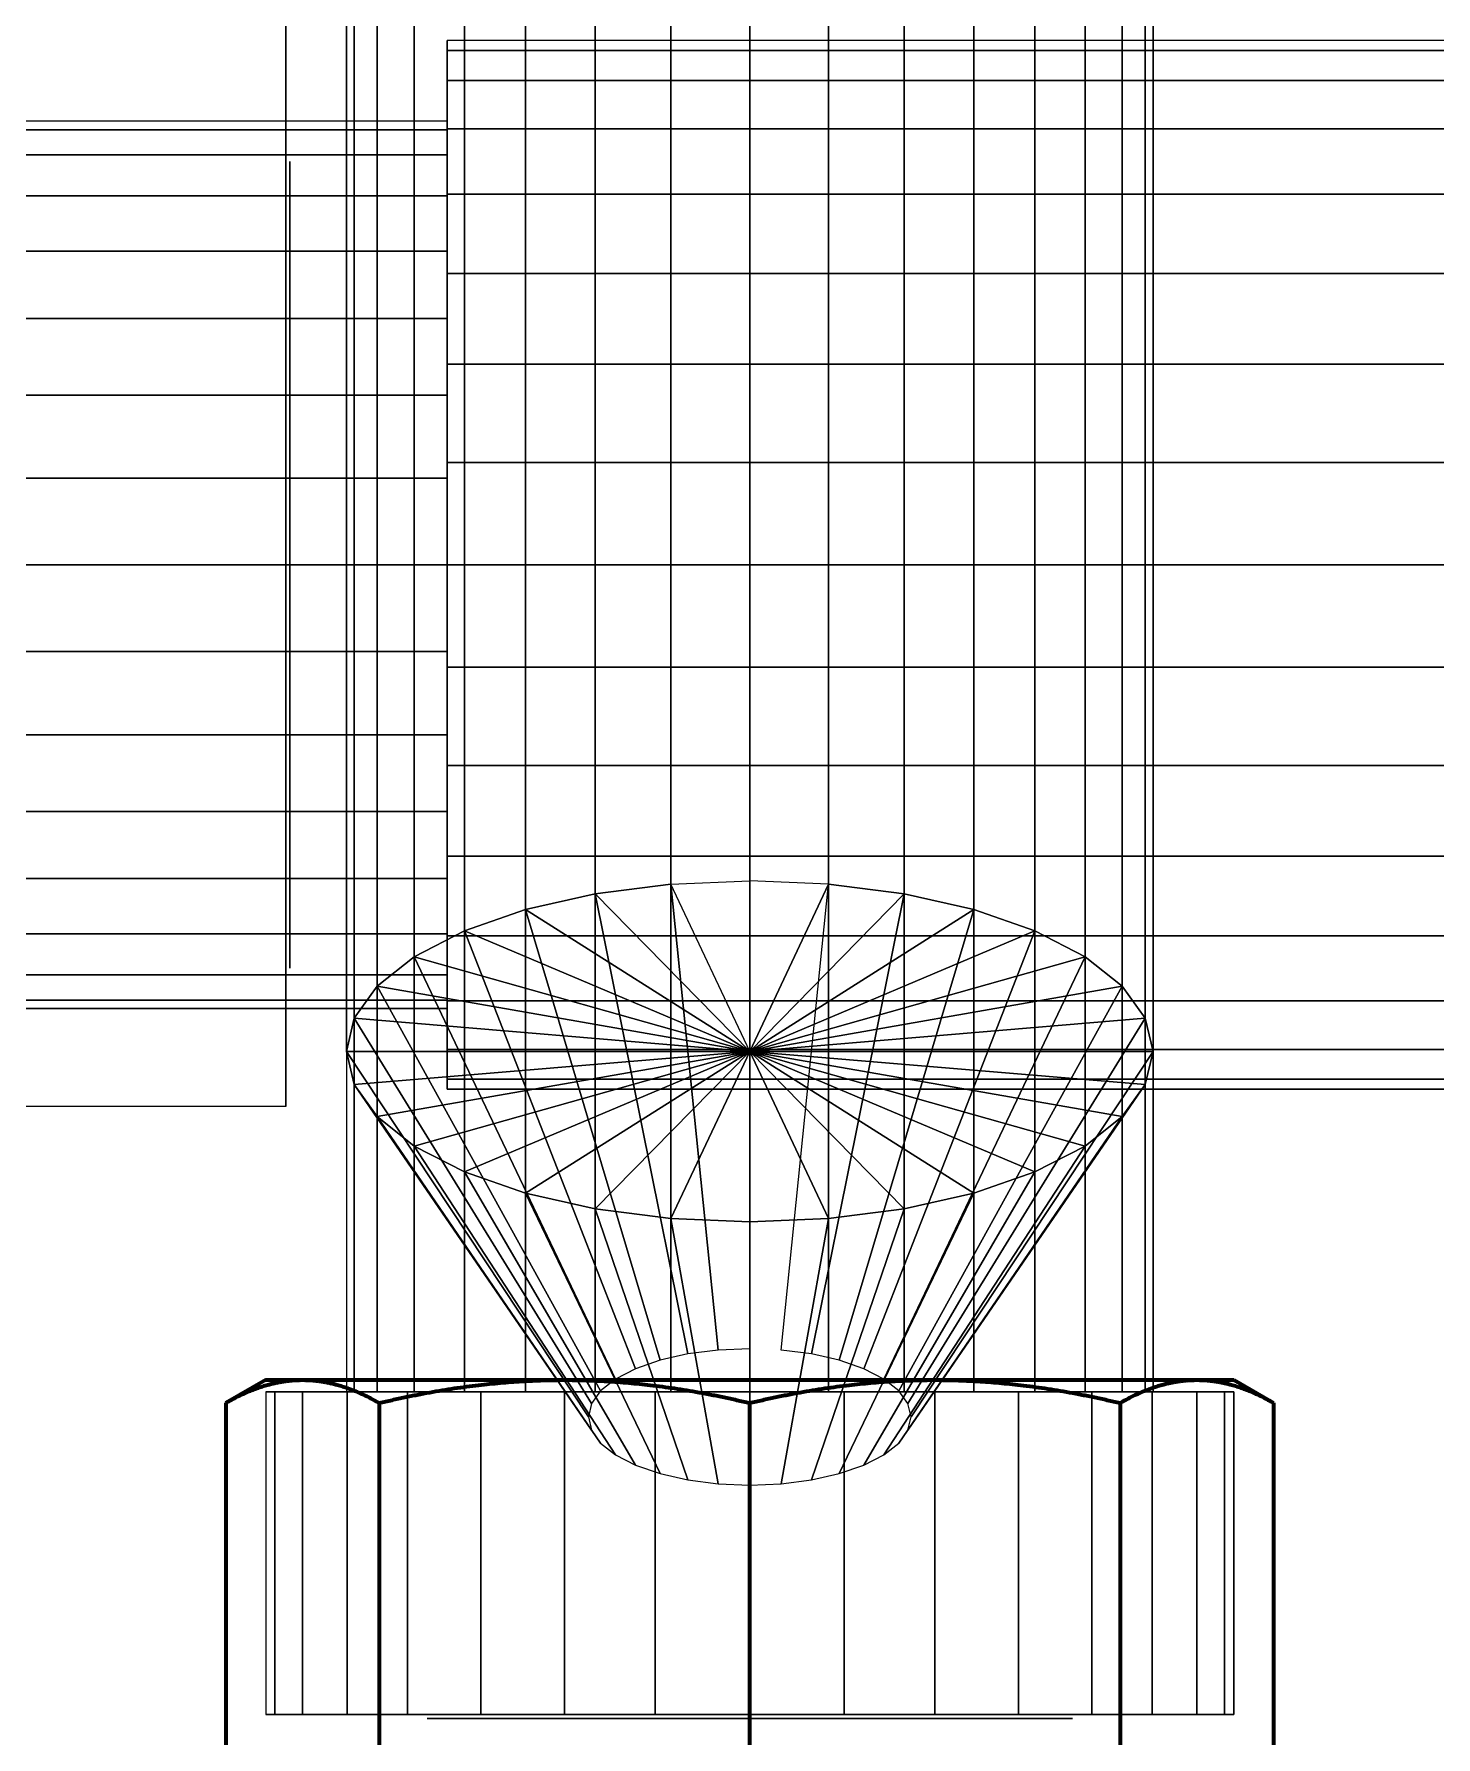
# Model space of a CAD drawing. Header units: millimetres. Extents: x -92220 to 11040, y -5929 to 27498.
# Drawn here: x 267.26 to 302.01, y 1050.94 to 1093.16 of the extents above; entities that cross this region are included whole.
import ezdxf

# ---------------------------------------------------------------- set-up
doc = ezdxf.new("R2010")
doc.units = ezdxf.units.MM
for name, color, linetype in [('11 Водоразборный узел', 7, 'Continuous'), ('13 Канализация 2', 7, 'Continuous'), ('27 Вода ветка 7', 7, 'Continuous')]:
    doc.layers.add(name, color=color, linetype=linetype)

# ---------------------------------------------------------------- blocks, each defined once
blk = doc.blocks.new('QMODEL_e17b8aaa_e9d4_400d_a0f2_fbeb3d9ce0b6')
at = {"color": 23}
for points, invisible_edges in [([(40.5, 28.047308, -5.949999), (58.5, 28.047308, -5.949999), (58.5, 20.297308, -19.373393), (40.5, 20.297308, -19.373393)], 1), ([(40.5, 20.297308, 7.473395), (58.5, 20.297308, 7.473395), (58.5, 28.047308, -5.949999), (40.5, 28.047308, -5.949999)], 1), ([(58.5, -2.952692, -5.949999), (58.5, 4.797308, -19.373393), (58.5, 20.297308, -19.373393), (58.5, 28.047308, -5.949999)], 15), ([(58.5, -2.952692, -5.949999), (58.5, 28.047308, -5.949999), (58.5, 20.297308, 7.473395), (58.5, 4.797308, 7.473395)], 15), ([(40.5, 20.297308, -19.373393), (58.5, 20.297308, -19.373393), (58.5, 4.797308, -19.373393), (40.5, 4.797308, -19.373393)], 1), ([(40.5, 4.797308, -19.373393), (58.5, 4.797308, -19.373393), (58.5, -2.952692, -5.949999), (40.5, -2.952692, -5.949999)], 1), ([(40.5, -2.952692, -5.949999), (58.5, -2.952692, -5.949999), (58.5, 4.797308, 7.473395), (40.5, 4.797308, 7.473395)], 1)]:
    blk.add_3dface(points, dxfattribs=dict(at, invisible_edges=invisible_edges))
at = {"color": 7, "invisible_edges": 14}
for points in [[(58.6, 22.355161, -7.900902), (58.6, 22.547308, -5.949999), (58.6, 12.547308, -5.949999)], [(58.6, 22.547308, -5.949999), (58.6, 22.355161, -3.999096), (58.6, 12.547308, -5.949999)], [(58.6, 21.786104, -9.776834), (58.6, 22.355161, -7.900902), (58.6, 12.547308, -5.949999)], [(58.6, 22.355161, -3.999096), (58.6, 21.786104, -2.123165), (58.6, 12.547308, -5.949999)], [(58.6, 20.862005, -11.505702), (58.6, 21.786104, -9.776834), (58.6, 12.547308, -5.949999)], [(58.6, 21.786104, -2.123165), (58.6, 20.862005, -0.394297), (58.6, 12.547308, -5.949999)], [(58.6, 19.618376, -13.021067), (58.6, 20.862005, -11.505702), (58.6, 12.547308, -5.949999)], [(58.6, 20.862005, -0.394297), (58.6, 19.618376, 1.121069), (58.6, 12.547308, -5.949999)], [(-36.560723, 20.393591, -34.549999), (-38.061467, 19.938345, -34.549999), (-35, 12.547308, -34.549999)], [(-35, 20.547308, -34.549999), (-36.560723, 20.393591, -34.549999), (-35, 12.547308, -34.549999)], [(-33.439277, 20.393591, -34.549999), (-35, 20.547308, -34.549999), (-35, 12.547308, -34.549999)], [(-31.938533, 19.938345, -34.549999), (-33.439277, 20.393591, -34.549999), (-35, 12.547308, -34.549999)], [(-38.061467, 19.938345, -34.549999), (-39.444562, 19.199065, -34.549999), (-35, 12.547308, -34.549999)], [(-30.555438, 19.199065, -34.549999), (-31.938533, 19.938345, -34.549999), (-35, 12.547308, -34.549999)], [(58.6, 18.103011, -14.264695), (58.6, 19.618376, -13.021067), (58.6, 12.547308, -5.949999)], [(58.6, 19.618376, 1.121069), (58.6, 18.103011, 2.364697), (58.6, 12.547308, -5.949999)], [(-39.444562, 19.199065, -34.549999), (-40.656854, 18.204163, -34.549999), (-35, 12.547308, -34.549999)], [(-29.343146, 18.204163, -34.549999), (-30.555438, 19.199065, -34.549999), (-35, 12.547308, -34.549999)], [(-40.656854, 18.204163, -34.549999), (-41.651757, 16.99187, -34.549999), (-35, 12.547308, -34.549999)], [(-28.348243, 16.99187, -34.549999), (-29.343146, 18.204163, -34.549999), (-35, 12.547308, -34.549999)], [(58.6, 16.374143, -15.188795), (58.6, 18.103011, -14.264695), (58.6, 12.547308, -5.949999)], [(58.6, 18.103011, 2.364697), (58.6, 16.374143, 3.288796), (58.6, 12.547308, -5.949999)], [(-41.651757, 16.99187, -34.549999), (-42.391036, 15.608776, -34.549999), (-35, 12.547308, -34.549999)], [(-27.608964, 15.608776, -34.549999), (-28.348243, 16.99187, -34.549999), (-35, 12.547308, -34.549999)], [(58.6, 14.498212, -15.757852), (58.6, 16.374143, -15.188795), (58.6, 12.547308, -5.949999)], [(58.6, 16.374143, 3.288796), (58.6, 14.498212, 3.857854), (58.6, 12.547308, -5.949999)], [(-42.391036, 15.608776, -34.549999), (-42.846282, 14.108031, -34.549999), (-35, 12.547308, -34.549999)], [(-27.153718, 14.108031, -34.549999), (-27.608964, 15.608776, -34.549999), (-35, 12.547308, -34.549999)], [(58.6, 12.547308, -15.949999), (58.6, 14.498212, -15.757852), (58.6, 12.547308, -5.949999)], [(58.6, 14.498212, 3.857854), (58.6, 12.547308, 4.050001), (58.6, 12.547308, -5.949999)], [(-42.846282, 14.108031, -34.549999), (-43, 12.547308, -34.549999), (-35, 12.547308, -34.549999)], [(-27, 12.547308, -34.549999), (-27.153718, 14.108031, -34.549999), (-35, 12.547308, -34.549999)], [(-43, 12.547308, -34.549999), (-42.846282, 10.986586, -34.549999), (-35, 12.547308, -34.549999)], [(-42.846282, 10.986586, -34.549999), (-42.391036, 9.485841, -34.549999), (-35, 12.547308, -34.549999)], [(-42.391036, 9.485841, -34.549999), (-41.651757, 8.102747, -34.549999), (-35, 12.547308, -34.549999)], [(-41.651757, 8.102747, -34.549999), (-40.656854, 6.890454, -34.549999), (-35, 12.547308, -34.549999)], [(-40.656854, 6.890454, -34.549999), (-39.444562, 5.895552, -34.549999), (-35, 12.547308, -34.549999)], [(-39.444562, 5.895552, -34.549999), (-38.061467, 5.156272, -34.549999), (-35, 12.547308, -34.549999)], [(-38.061467, 5.156272, -34.549999), (-36.560723, 4.701026, -34.549999), (-35, 12.547308, -34.549999)], [(-36.560723, 4.701026, -34.549999), (-35, 4.547308, -34.549999), (-35, 12.547308, -34.549999)], [(-35, 4.547308, -34.549999), (-33.439277, 4.701026, -34.549999), (-35, 12.547308, -34.549999)], [(-33.439277, 4.701026, -34.549999), (-31.938533, 5.156272, -34.549999), (-35, 12.547308, -34.549999)], [(-31.938533, 5.156272, -34.549999), (-30.555438, 5.895552, -34.549999), (-35, 12.547308, -34.549999)], [(-30.555438, 5.895552, -34.549999), (-29.343146, 6.890454, -34.549999), (-35, 12.547308, -34.549999)], [(-29.343146, 6.890454, -34.549999), (-28.348243, 8.102747, -34.549999), (-35, 12.547308, -34.549999)], [(-28.348243, 8.102747, -34.549999), (-27.608964, 9.485841, -34.549999), (-35, 12.547308, -34.549999)], [(-27.608964, 9.485841, -34.549999), (-27.153718, 10.986586, -34.549999), (-35, 12.547308, -34.549999)], [(-27.153718, 10.986586, -34.549999), (-27, 12.547308, -34.549999), (-35, 12.547308, -34.549999)], [(58.6, 12.547308, 4.050001), (58.6, 10.596405, 3.857854), (58.6, 12.547308, -5.949999)], [(58.6, 10.596405, 3.857854), (58.6, 8.720474, 3.288796), (58.6, 12.547308, -5.949999)], [(58.6, 8.720474, 3.288796), (58.6, 6.991606, 2.364697), (58.6, 12.547308, -5.949999)], [(58.6, 6.991606, 2.364697), (58.6, 5.476241, 1.121069), (58.6, 12.547308, -5.949999)], [(58.6, 5.476241, 1.121069), (58.6, 4.232612, -0.394297), (58.6, 12.547308, -5.949999)], [(58.6, 4.232612, -0.394297), (58.6, 3.308513, -2.123165), (58.6, 12.547308, -5.949999)], [(58.6, 3.308513, -2.123165), (58.6, 2.739456, -3.999096), (58.6, 12.547308, -5.949999)], [(58.6, 2.739456, -3.999096), (58.6, 2.547308, -5.949999), (58.6, 12.547308, -5.949999)], [(58.6, 2.547308, -5.949999), (58.6, 2.739456, -7.900902), (58.6, 12.547308, -5.949999)], [(58.6, 2.739456, -7.900902), (58.6, 3.308513, -9.776834), (58.6, 12.547308, -5.949999)], [(58.6, 3.308513, -9.776834), (58.6, 4.232612, -11.505702), (58.6, 12.547308, -5.949999)], [(58.6, 4.232612, -11.505702), (58.6, 5.476241, -13.021067), (58.6, 12.547308, -5.949999)], [(58.6, 5.476241, -13.021067), (58.6, 6.991606, -14.264695), (58.6, 12.547308, -5.949999)], [(58.6, 6.991606, -14.264695), (58.6, 8.720474, -15.188795), (58.6, 12.547308, -5.949999)], [(58.6, 8.720474, -15.188795), (58.6, 10.596405, -15.757852), (58.6, 12.547308, -5.949999)], [(58.6, 10.596405, -15.757852), (58.6, 12.547308, -15.949999), (58.6, 12.547308, -5.949999)]]:
    blk.add_3dface(points, dxfattribs=at)
at = {"color": 23}
mesh = blk.add_polymesh((2, 32), dxfattribs=dict(at, n_close=True))
for k, corner in enumerate([(-42.5, 12.547308, 7.050001), (-42.5, 10.011134, 6.800209), (-42.5, 7.572424, 6.060435), (-42.5, 5.324895, 4.859106), (-42.5, 3.35492, 3.242389), (-42.5, 1.738203, 1.272414), (-42.5, 0.536874, -0.975115), (-42.5, -0.2029, -3.413825), (-42.5, -0.452692, -5.949999), (-42.5, -0.2029, -8.486173), (-42.5, 0.536874, -10.924884), (-42.5, 1.738203, -13.172412), (-42.5, 3.35492, -15.142387), (-42.5, 5.324895, -16.759104), (-42.5, 7.572424, -17.960433), (-42.5, 10.011134, -18.700208), (-42.5, 12.547308, -18.949999), (-42.5, 15.083483, -18.700208), (-42.5, 17.522193, -17.960433), (-42.5, 19.769721, -16.759104), (-42.5, 21.739697, -15.142387), (-42.5, 23.356413, -13.172412), (-42.5, 24.557742, -10.924884), (-42.5, 25.297517, -8.486173), (-42.5, 25.547308, -5.949999), (-42.5, 25.297517, -3.413825), (-42.5, 24.557742, -0.975115), (-42.5, 23.356413, 1.272414), (-42.5, 21.739697, 3.242389), (-42.5, 19.769721, 4.859106), (-42.5, 17.522193, 6.060435), (-42.5, 15.083483, 6.800209), (40.5, 12.547308, 7.050001), (40.5, 10.011134, 6.800209), (40.5, 7.572424, 6.060435), (40.5, 5.324895, 4.859106), (40.5, 3.35492, 3.242389), (40.5, 1.738203, 1.272414), (40.5, 0.536874, -0.975115), (40.5, -0.2029, -3.413825), (40.5, -0.452692, -5.949999), (40.5, -0.2029, -8.486173), (40.5, 0.536874, -10.924884), (40.5, 1.738203, -13.172412), (40.5, 3.35492, -15.142387), (40.5, 5.324895, -16.759104), (40.5, 7.572424, -17.960433), (40.5, 10.011134, -18.700208), (40.5, 12.547308, -18.949999), (40.5, 15.083483, -18.700208), (40.5, 17.522193, -17.960433), (40.5, 19.769721, -16.759104), (40.5, 21.739697, -15.142387), (40.5, 23.356413, -13.172412), (40.5, 24.557742, -10.924884), (40.5, 25.297517, -8.486173), (40.5, 25.547308, -5.949999), (40.5, 25.297517, -3.413825), (40.5, 24.557742, -0.975115), (40.5, 23.356413, 1.272414), (40.5, 21.739697, 3.242389), (40.5, 19.769721, 4.859106), (40.5, 17.522193, 6.060435), (40.5, 15.083483, 6.800209)]):
    mesh.set_mesh_vertex(divmod(k, 32), corner)
mesh = blk.add_polymesh((2, 32), dxfattribs=dict(at, n_close=True))
for k, corner in enumerate([(-42.5, 12.547308, -5.949999), (-42.5, 12.547308, -5.949999), (-42.5, 12.547308, -5.949999), (-42.5, 12.547308, -5.949999), (-42.5, 12.547308, -5.949999), (-42.5, 12.547308, -5.949999), (-42.5, 12.547308, -5.949999), (-42.5, 12.547308, -5.949999), (-42.5, 12.547308, -5.949999), (-42.5, 12.547308, -5.949999), (-42.5, 12.547308, -5.949999), (-42.5, 12.547308, -5.949999), (-42.5, 12.547308, -5.949999), (-42.5, 12.547308, -5.949999), (-42.5, 12.547308, -5.949999), (-42.5, 12.547308, -5.949999), (-42.5, 12.547308, -5.949999), (-42.5, 12.547308, -5.949999), (-42.5, 12.547308, -5.949999), (-42.5, 12.547308, -5.949999), (-42.5, 12.547308, -5.949999), (-42.5, 12.547308, -5.949999), (-42.5, 12.547308, -5.949999), (-42.5, 12.547308, -5.949999), (-42.5, 12.547308, -5.949999), (-42.5, 12.547308, -5.949999), (-42.5, 12.547308, -5.949999), (-42.5, 12.547308, -5.949999), (-42.5, 12.547308, -5.949999), (-42.5, 12.547308, -5.949999), (-42.5, 12.547308, -5.949999), (-42.5, 12.547308, -5.949999), (-42.5, 12.547308, 7.050001), (-42.5, 10.011134, 6.800209), (-42.5, 7.572424, 6.060435), (-42.5, 5.324895, 4.859106), (-42.5, 3.35492, 3.242389), (-42.5, 1.738203, 1.272414), (-42.5, 0.536874, -0.975115), (-42.5, -0.2029, -3.413825), (-42.5, -0.452692, -5.949999), (-42.5, -0.2029, -8.486173), (-42.5, 0.536874, -10.924884), (-42.5, 1.738203, -13.172412), (-42.5, 3.35492, -15.142387), (-42.5, 5.324895, -16.759104), (-42.5, 7.572424, -17.960433), (-42.5, 10.011134, -18.700208), (-42.5, 12.547308, -18.949999), (-42.5, 15.083483, -18.700208), (-42.5, 17.522193, -17.960433), (-42.5, 19.769721, -16.759104), (-42.5, 21.739697, -15.142387), (-42.5, 23.356413, -13.172412), (-42.5, 24.557742, -10.924884), (-42.5, 25.297517, -8.486173), (-42.5, 25.547308, -5.949999), (-42.5, 25.297517, -3.413825), (-42.5, 24.557742, -0.975115), (-42.5, 23.356413, 1.272414), (-42.5, 21.739697, 3.242389), (-42.5, 19.769721, 4.859106), (-42.5, 17.522193, 6.060435), (-42.5, 15.083483, 6.800209)]):
    mesh.set_mesh_vertex(divmod(k, 32), corner)
mesh = blk.add_polymesh((2, 32), dxfattribs=dict(at, n_close=True))
for k, corner in enumerate([(-47, 12.547308, -34.449999), (-46.769423, 10.206225, -34.449999), (-46.086554, 7.955107, -34.449999), (-44.977635, 5.880466, -34.449999), (-43.485281, 4.062027, -34.449999), (-41.666843, 2.569673, -34.449999), (-39.592201, 1.460754, -34.449999), (-37.341084, 0.777885, -34.449999), (-35, 0.547308, -34.449999), (-32.658916, 0.777885, -34.449999), (-30.407799, 1.460754, -34.449999), (-28.333157, 2.569673, -34.449999), (-26.514719, 4.062027, -34.449999), (-25.022365, 5.880466, -34.449999), (-23.913446, 7.955107, -34.449999), (-23.230577, 10.206225, -34.449999), (-23, 12.547308, -34.449999), (-23.230577, 14.888392, -34.449999), (-23.913446, 17.13951, -34.449999), (-25.022365, 19.214151, -34.449999), (-26.514719, 21.03259, -34.449999), (-28.333157, 22.524944, -34.449999), (-30.407799, 23.633863, -34.449999), (-32.658916, 24.316732, -34.449999), (-35, 24.547308, -34.449999), (-37.341084, 24.316732, -34.449999), (-39.592201, 23.633863, -34.449999), (-41.666843, 22.524944, -34.449999), (-43.485281, 21.03259, -34.449999), (-44.977635, 19.214151, -34.449999), (-46.086554, 17.13951, -34.449999), (-46.769423, 14.888392, -34.449999), (-47, 12.547308, -26.449999), (-46.769423, 10.206225, -26.449999), (-46.086554, 7.955107, -26.449999), (-44.977635, 5.880466, -26.449999), (-43.485281, 4.062027, -26.449999), (-41.666843, 2.569673, -26.449999), (-39.592201, 1.460754, -26.449999), (-37.341084, 0.777885, -26.449999), (-35, 0.547308, -26.449999), (-32.658916, 0.777885, -26.449999), (-30.407799, 1.460754, -26.449999), (-28.333157, 2.569673, -26.449999), (-26.514719, 4.062027, -26.449999), (-25.022365, 5.880466, -26.449999), (-23.913446, 7.955107, -26.449999), (-23.230577, 10.206225, -26.449999), (-23, 12.547308, -26.449999), (-23.230577, 14.888392, -26.449999), (-23.913446, 17.13951, -26.449999), (-25.022365, 19.214151, -26.449999), (-26.514719, 21.03259, -26.449999), (-28.333157, 22.524944, -26.449999), (-30.407799, 23.633863, -26.449999), (-32.658916, 24.316732, -26.449999), (-35, 24.547308, -26.449999), (-37.341084, 24.316732, -26.449999), (-39.592201, 23.633863, -26.449999), (-41.666843, 22.524944, -26.449999), (-43.485281, 21.03259, -26.449999), (-44.977635, 19.214151, -26.449999), (-46.086554, 17.13951, -26.449999), (-46.769423, 14.888392, -26.449999)]):
    mesh.set_mesh_vertex(divmod(k, 32), corner)
mesh = blk.add_polymesh((2, 32), dxfattribs=dict(at, n_close=True))
for k, corner in enumerate([(-35, 12.547308, -34.449999), (-35, 12.547308, -34.449999), (-35, 12.547308, -34.449999), (-35, 12.547308, -34.449999), (-35, 12.547308, -34.449999), (-35, 12.547308, -34.449999), (-35, 12.547308, -34.449999), (-35, 12.547308, -34.449999), (-35, 12.547308, -34.449999), (-35, 12.547308, -34.449999), (-35, 12.547308, -34.449999), (-35, 12.547308, -34.449999), (-35, 12.547308, -34.449999), (-35, 12.547308, -34.449999), (-35, 12.547308, -34.449999), (-35, 12.547308, -34.449999), (-35, 12.547308, -34.449999), (-35, 12.547308, -34.449999), (-35, 12.547308, -34.449999), (-35, 12.547308, -34.449999), (-35, 12.547308, -34.449999), (-35, 12.547308, -34.449999), (-35, 12.547308, -34.449999), (-35, 12.547308, -34.449999), (-35, 12.547308, -34.449999), (-35, 12.547308, -34.449999), (-35, 12.547308, -34.449999), (-35, 12.547308, -34.449999), (-35, 12.547308, -34.449999), (-35, 12.547308, -34.449999), (-35, 12.547308, -34.449999), (-35, 12.547308, -34.449999), (-47, 12.547308, -34.449999), (-46.769423, 10.206225, -34.449999), (-46.086554, 7.955107, -34.449999), (-44.977635, 5.880466, -34.449999), (-43.485281, 4.062027, -34.449999), (-41.666843, 2.569673, -34.449999), (-39.592201, 1.460754, -34.449999), (-37.341084, 0.777885, -34.449999), (-35, 0.547308, -34.449999), (-32.658916, 0.777885, -34.449999), (-30.407799, 1.460754, -34.449999), (-28.333157, 2.569673, -34.449999), (-26.514719, 4.062027, -34.449999), (-25.022365, 5.880466, -34.449999), (-23.913446, 7.955107, -34.449999), (-23.230577, 10.206225, -34.449999), (-23, 12.547308, -34.449999), (-23.230577, 14.888392, -34.449999), (-23.913446, 17.13951, -34.449999), (-25.022365, 19.214151, -34.449999), (-26.514719, 21.03259, -34.449999), (-28.333157, 22.524944, -34.449999), (-30.407799, 23.633863, -34.449999), (-32.658916, 24.316732, -34.449999), (-35, 24.547308, -34.449999), (-37.341084, 24.316732, -34.449999), (-39.592201, 23.633863, -34.449999), (-41.666843, 22.524944, -34.449999), (-43.485281, 21.03259, -34.449999), (-44.977635, 19.214151, -34.449999), (-46.086554, 17.13951, -34.449999), (-46.769423, 14.888392, -34.449999)]):
    mesh.set_mesh_vertex(divmod(k, 32), corner)
mesh = blk.add_polymesh((2, 32), dxfattribs=dict(at, n_close=True))
for k, corner in enumerate([(-35, 12.547308, -26.449999), (-35, 12.547308, -26.449999), (-35, 12.547308, -26.449999), (-35, 12.547308, -26.449999), (-35, 12.547308, -26.449999), (-35, 12.547308, -26.449999), (-35, 12.547308, -26.449999), (-35, 12.547308, -26.449999), (-35, 12.547308, -26.449999), (-35, 12.547308, -26.449999), (-35, 12.547308, -26.449999), (-35, 12.547308, -26.449999), (-35, 12.547308, -26.449999), (-35, 12.547308, -26.449999), (-35, 12.547308, -26.449999), (-35, 12.547308, -26.449999), (-35, 12.547308, -26.449999), (-35, 12.547308, -26.449999), (-35, 12.547308, -26.449999), (-35, 12.547308, -26.449999), (-35, 12.547308, -26.449999), (-35, 12.547308, -26.449999), (-35, 12.547308, -26.449999), (-35, 12.547308, -26.449999), (-35, 12.547308, -26.449999), (-35, 12.547308, -26.449999), (-35, 12.547308, -26.449999), (-35, 12.547308, -26.449999), (-35, 12.547308, -26.449999), (-35, 12.547308, -26.449999), (-35, 12.547308, -26.449999), (-35, 12.547308, -26.449999), (-47, 12.547308, -26.449999), (-46.769423, 10.206225, -26.449999), (-46.086554, 7.955107, -26.449999), (-44.977635, 5.880466, -26.449999), (-43.485281, 4.062027, -26.449999), (-41.666843, 2.569673, -26.449999), (-39.592201, 1.460754, -26.449999), (-37.341084, 0.777885, -26.449999), (-35, 0.547308, -26.449999), (-32.658916, 0.777885, -26.449999), (-30.407799, 1.460754, -26.449999), (-28.333157, 2.569673, -26.449999), (-26.514719, 4.062027, -26.449999), (-25.022365, 5.880466, -26.449999), (-23.913446, 7.955107, -26.449999), (-23.230577, 10.206225, -26.449999), (-23, 12.547308, -26.449999), (-23.230577, 14.888392, -26.449999), (-23.913446, 17.13951, -26.449999), (-25.022365, 19.214151, -26.449999), (-26.514719, 21.03259, -26.449999), (-28.333157, 22.524944, -26.449999), (-30.407799, 23.633863, -26.449999), (-32.658916, 24.316732, -26.449999), (-35, 24.547308, -26.449999), (-37.341084, 24.316732, -26.449999), (-39.592201, 23.633863, -26.449999), (-41.666843, 22.524944, -26.449999), (-43.485281, 21.03259, -26.449999), (-44.977635, 19.214151, -26.449999), (-46.086554, 17.13951, -26.449999), (-46.769423, 14.888392, -26.449999)]):
    mesh.set_mesh_vertex(divmod(k, 32), corner)
mesh = blk.add_polymesh((2, 32), dxfattribs=dict(at, n_close=True))
for k, corner in enumerate([(-58.5, 12.547308, 5.050001), (-58.5, 10.401315, 4.838639), (-58.5, 8.337791, 4.212676), (-58.5, 6.436036, 3.196166), (-58.5, 4.769134, 1.828175), (-58.5, 3.401143, 0.161273), (-58.5, 2.384634, -1.740481), (-58.5, 1.75867, -3.804006), (-58.5, 1.547308, -5.949999), (-58.5, 1.75867, -8.095993), (-58.5, 2.384634, -10.159517), (-58.5, 3.401143, -12.061272), (-58.5, 4.769134, -13.728174), (-58.5, 6.436036, -15.096165), (-58.5, 8.337791, -16.112674), (-58.5, 10.401315, -16.738637), (-58.5, 12.547308, -16.949999), (-58.5, 14.693302, -16.738637), (-58.5, 16.756826, -16.112674), (-58.5, 18.658581, -15.096165), (-58.5, 20.325483, -13.728174), (-58.5, 21.693474, -12.061272), (-58.5, 22.709983, -10.159517), (-58.5, 23.335947, -8.095993), (-58.5, 23.547308, -5.949999), (-58.5, 23.335947, -3.804006), (-58.5, 22.709983, -1.740481), (-58.5, 21.693474, 0.161273), (-58.5, 20.325483, 1.828175), (-58.5, 18.658581, 3.196166), (-58.5, 16.756826, 4.212676), (-58.5, 14.693302, 4.838639), (-42.5, 12.547308, 5.050001), (-42.5, 10.401315, 4.838639), (-42.5, 8.337791, 4.212676), (-42.5, 6.436036, 3.196166), (-42.5, 4.769134, 1.828175), (-42.5, 3.401143, 0.161273), (-42.5, 2.384634, -1.740481), (-42.5, 1.75867, -3.804006), (-42.5, 1.547308, -5.949999), (-42.5, 1.75867, -8.095993), (-42.5, 2.384634, -10.159517), (-42.5, 3.401143, -12.061272), (-42.5, 4.769134, -13.728174), (-42.5, 6.436036, -15.096165), (-42.5, 8.337791, -16.112674), (-42.5, 10.401315, -16.738637), (-42.5, 12.547308, -16.949999), (-42.5, 14.693302, -16.738637), (-42.5, 16.756826, -16.112674), (-42.5, 18.658581, -15.096165), (-42.5, 20.325483, -13.728174), (-42.5, 21.693474, -12.061272), (-42.5, 22.709983, -10.159517), (-42.5, 23.335947, -8.095993), (-42.5, 23.547308, -5.949999), (-42.5, 23.335947, -3.804006), (-42.5, 22.709983, -1.740481), (-42.5, 21.693474, 0.161273), (-42.5, 20.325483, 1.828175), (-42.5, 18.658581, 3.196166), (-42.5, 16.756826, 4.212676), (-42.5, 14.693302, 4.838639)]):
    mesh.set_mesh_vertex(divmod(k, 32), corner)
mesh = blk.add_polymesh((2, 32), dxfattribs=dict(at, n_close=True))
for k, corner in enumerate([(-42.5, 12.547308, -5.949999), (-42.5, 12.547308, -5.949999), (-42.5, 12.547308, -5.949999), (-42.5, 12.547308, -5.949999), (-42.5, 12.547308, -5.949999), (-42.5, 12.547308, -5.949999), (-42.5, 12.547308, -5.949999), (-42.5, 12.547308, -5.949999), (-42.5, 12.547308, -5.949999), (-42.5, 12.547308, -5.949999), (-42.5, 12.547308, -5.949999), (-42.5, 12.547308, -5.949999), (-42.5, 12.547308, -5.949999), (-42.5, 12.547308, -5.949999), (-42.5, 12.547308, -5.949999), (-42.5, 12.547308, -5.949999), (-42.5, 12.547308, -5.949999), (-42.5, 12.547308, -5.949999), (-42.5, 12.547308, -5.949999), (-42.5, 12.547308, -5.949999), (-42.5, 12.547308, -5.949999), (-42.5, 12.547308, -5.949999), (-42.5, 12.547308, -5.949999), (-42.5, 12.547308, -5.949999), (-42.5, 12.547308, -5.949999), (-42.5, 12.547308, -5.949999), (-42.5, 12.547308, -5.949999), (-42.5, 12.547308, -5.949999), (-42.5, 12.547308, -5.949999), (-42.5, 12.547308, -5.949999), (-42.5, 12.547308, -5.949999), (-42.5, 12.547308, -5.949999), (-42.5, 12.547308, 5.050001), (-42.5, 10.401315, 4.838639), (-42.5, 8.337791, 4.212676), (-42.5, 6.436036, 3.196166), (-42.5, 4.769134, 1.828175), (-42.5, 3.401143, 0.161273), (-42.5, 2.384634, -1.740481), (-42.5, 1.75867, -3.804006), (-42.5, 1.547308, -5.949999), (-42.5, 1.75867, -8.095993), (-42.5, 2.384634, -10.159517), (-42.5, 3.401143, -12.061272), (-42.5, 4.769134, -13.728174), (-42.5, 6.436036, -15.096165), (-42.5, 8.337791, -16.112674), (-42.5, 10.401315, -16.738637), (-42.5, 12.547308, -16.949999), (-42.5, 14.693302, -16.738637), (-42.5, 16.756826, -16.112674), (-42.5, 18.658581, -15.096165), (-42.5, 20.325483, -13.728174), (-42.5, 21.693474, -12.061272), (-42.5, 22.709983, -10.159517), (-42.5, 23.335947, -8.095993), (-42.5, 23.547308, -5.949999), (-42.5, 23.335947, -3.804006), (-42.5, 22.709983, -1.740481), (-42.5, 21.693474, 0.161273), (-42.5, 20.325483, 1.828175), (-42.5, 18.658581, 3.196166), (-42.5, 16.756826, 4.212676), (-42.5, 14.693302, 4.838639)]):
    mesh.set_mesh_vertex(divmod(k, 32), corner)
mesh = blk.add_polymesh((2, 32), dxfattribs=dict(at, n_close=True))
for k, corner in enumerate([(-45, 12.547308, -26.449999), (-44.807853, 10.596405, -26.449999), (-44.238795, 8.720474, -26.449999), (-43.314696, 6.991606, -26.449999), (-42.071068, 5.476241, -26.449999), (-40.555702, 4.232612, -26.449999), (-38.826834, 3.308513, -26.449999), (-36.950903, 2.739456, -26.449999), (-35, 2.547308, -26.449999), (-33.049097, 2.739456, -26.449999), (-31.173166, 3.308513, -26.449999), (-29.444298, 4.232612, -26.449999), (-27.928932, 5.476241, -26.449999), (-26.685304, 6.991606, -26.449999), (-25.761205, 8.720474, -26.449999), (-25.192147, 10.596405, -26.449999), (-25, 12.547308, -26.449999), (-25.192147, 14.498212, -26.449999), (-25.761205, 16.374143, -26.449999), (-26.685304, 18.103011, -26.449999), (-27.928932, 19.618376, -26.449999), (-29.444298, 20.862005, -26.449999), (-31.173166, 21.786104, -26.449999), (-33.049097, 22.355161, -26.449999), (-35, 22.547308, -26.449999), (-36.950903, 22.355161, -26.449999), (-38.826834, 21.786104, -26.449999), (-40.555702, 20.862005, -26.449999), (-42.071068, 19.618376, -26.449999), (-43.314696, 18.103011, -26.449999), (-44.238795, 16.374143, -26.449999), (-44.807853, 14.498212, -26.449999), (-45, 12.547308, -5.949999), (-44.807853, 10.596405, -5.949999), (-44.238795, 8.720474, -5.949999), (-43.314696, 6.991606, -5.949999), (-42.071068, 5.476241, -5.949999), (-40.555702, 4.232612, -5.949999), (-38.826834, 3.308513, -5.949999), (-36.950903, 2.739456, -5.949999), (-35, 2.547308, -5.949999), (-33.049097, 2.739456, -5.949999), (-31.173166, 3.308513, -5.949999), (-29.444298, 4.232612, -5.949999), (-27.928932, 5.476241, -5.949999), (-26.685304, 6.991606, -5.949999), (-25.761205, 8.720474, -5.949999), (-25.192147, 10.596405, -5.949999), (-25, 12.547308, -5.949999), (-25.192147, 14.498212, -5.949999), (-25.761205, 16.374143, -5.949999), (-26.685304, 18.103011, -5.949999), (-27.928932, 19.618376, -5.949999), (-29.444298, 20.862005, -5.949999), (-31.173166, 21.786104, -5.949999), (-33.049097, 22.355161, -5.949999), (-35, 22.547308, -5.949999), (-36.950903, 22.355161, -5.949999), (-38.826834, 21.786104, -5.949999), (-40.555702, 20.862005, -5.949999), (-42.071068, 19.618376, -5.949999), (-43.314696, 18.103011, -5.949999), (-44.238795, 16.374143, -5.949999), (-44.807853, 14.498212, -5.949999)]):
    mesh.set_mesh_vertex(divmod(k, 32), corner)
mesh = blk.add_polymesh((2, 32), dxfattribs=dict(at, n_close=True))
for k, corner in enumerate([(-35, 12.547308, -26.449999), (-35, 12.547308, -26.449999), (-35, 12.547308, -26.449999), (-35, 12.547308, -26.449999), (-35, 12.547308, -26.449999), (-35, 12.547308, -26.449999), (-35, 12.547308, -26.449999), (-35, 12.547308, -26.449999), (-35, 12.547308, -26.449999), (-35, 12.547308, -26.449999), (-35, 12.547308, -26.449999), (-35, 12.547308, -26.449999), (-35, 12.547308, -26.449999), (-35, 12.547308, -26.449999), (-35, 12.547308, -26.449999), (-35, 12.547308, -26.449999), (-35, 12.547308, -26.449999), (-35, 12.547308, -26.449999), (-35, 12.547308, -26.449999), (-35, 12.547308, -26.449999), (-35, 12.547308, -26.449999), (-35, 12.547308, -26.449999), (-35, 12.547308, -26.449999), (-35, 12.547308, -26.449999), (-35, 12.547308, -26.449999), (-35, 12.547308, -26.449999), (-35, 12.547308, -26.449999), (-35, 12.547308, -26.449999), (-35, 12.547308, -26.449999), (-35, 12.547308, -26.449999), (-35, 12.547308, -26.449999), (-35, 12.547308, -26.449999), (-45, 12.547308, -26.449999), (-44.807853, 10.596405, -26.449999), (-44.238795, 8.720474, -26.449999), (-43.314696, 6.991606, -26.449999), (-42.071068, 5.476241, -26.449999), (-40.555702, 4.232612, -26.449999), (-38.826834, 3.308513, -26.449999), (-36.950903, 2.739456, -26.449999), (-35, 2.547308, -26.449999), (-33.049097, 2.739456, -26.449999), (-31.173166, 3.308513, -26.449999), (-29.444298, 4.232612, -26.449999), (-27.928932, 5.476241, -26.449999), (-26.685304, 6.991606, -26.449999), (-25.761205, 8.720474, -26.449999), (-25.192147, 10.596405, -26.449999), (-25, 12.547308, -26.449999), (-25.192147, 14.498212, -26.449999), (-25.761205, 16.374143, -26.449999), (-26.685304, 18.103011, -26.449999), (-27.928932, 19.618376, -26.449999), (-29.444298, 20.862005, -26.449999), (-31.173166, 21.786104, -26.449999), (-33.049097, 22.355161, -26.449999), (-35, 22.547308, -26.449999), (-36.950903, 22.355161, -26.449999), (-38.826834, 21.786104, -26.449999), (-40.555702, 20.862005, -26.449999), (-42.071068, 19.618376, -26.449999), (-43.314696, 18.103011, -26.449999), (-44.238795, 16.374143, -26.449999), (-44.807853, 14.498212, -26.449999)]):
    mesh.set_mesh_vertex(divmod(k, 32), corner)
mesh = blk.add_polymesh((2, 32), dxfattribs=dict(at, n_close=True))
for k, corner in enumerate([(-35, 12.547308, -5.949999), (-35, 12.547308, -5.949999), (-35, 12.547308, -5.949999), (-35, 12.547308, -5.949999), (-35, 12.547308, -5.949999), (-35, 12.547308, -5.949999), (-35, 12.547308, -5.949999), (-35, 12.547308, -5.949999), (-35, 12.547308, -5.949999), (-35, 12.547308, -5.949999), (-35, 12.547308, -5.949999), (-35, 12.547308, -5.949999), (-35, 12.547308, -5.949999), (-35, 12.547308, -5.949999), (-35, 12.547308, -5.949999), (-35, 12.547308, -5.949999), (-35, 12.547308, -5.949999), (-35, 12.547308, -5.949999), (-35, 12.547308, -5.949999), (-35, 12.547308, -5.949999), (-35, 12.547308, -5.949999), (-35, 12.547308, -5.949999), (-35, 12.547308, -5.949999), (-35, 12.547308, -5.949999), (-35, 12.547308, -5.949999), (-35, 12.547308, -5.949999), (-35, 12.547308, -5.949999), (-35, 12.547308, -5.949999), (-35, 12.547308, -5.949999), (-35, 12.547308, -5.949999), (-35, 12.547308, -5.949999), (-35, 12.547308, -5.949999), (-45, 12.547308, -5.949999), (-44.807853, 10.596405, -5.949999), (-44.238795, 8.720474, -5.949999), (-43.314696, 6.991606, -5.949999), (-42.071068, 5.476241, -5.949999), (-40.555702, 4.232612, -5.949999), (-38.826834, 3.308513, -5.949999), (-36.950903, 2.739456, -5.949999), (-35, 2.547308, -5.949999), (-33.049097, 2.739456, -5.949999), (-31.173166, 3.308513, -5.949999), (-29.444298, 4.232612, -5.949999), (-27.928932, 5.476241, -5.949999), (-26.685304, 6.991606, -5.949999), (-25.761205, 8.720474, -5.949999), (-25.192147, 10.596405, -5.949999), (-25, 12.547308, -5.949999), (-25.192147, 14.498212, -5.949999), (-25.761205, 16.374143, -5.949999), (-26.685304, 18.103011, -5.949999), (-27.928932, 19.618376, -5.949999), (-29.444298, 20.862005, -5.949999), (-31.173166, 21.786104, -5.949999), (-33.049097, 22.355161, -5.949999), (-35, 22.547308, -5.949999), (-36.950903, 22.355161, -5.949999), (-38.826834, 21.786104, -5.949999), (-40.555702, 20.862005, -5.949999), (-42.071068, 19.618376, -5.949999), (-43.314696, 18.103011, -5.949999), (-44.238795, 16.374143, -5.949999), (-44.807853, 14.498212, -5.949999)]):
    mesh.set_mesh_vertex(divmod(k, 32), corner)
mesh = blk.add_polymesh((2, 32), dxfattribs=dict(at, n_close=True))
for k, corner in enumerate([(-35, 14.952251, -25.38358), (-35.780361, 14.882593, -25.416062), (-36.530734, 14.676297, -25.512259), (-37.222281, 14.34129, -25.668475), (-37.828427, 13.890445, -25.878707), (-38.325878, 13.34109, -26.134876), (-38.695518, 12.714336, -26.427136), (-38.923141, 12.034267, -26.744257), (-39, 11.32702, -27.074051), (-38.923141, 10.619772, -27.403846), (-38.695518, 9.939703, -27.720967), (-38.325878, 9.312949, -28.013227), (-37.828427, 8.763594, -28.269396), (-37.222281, 8.31275, -28.479627), (-36.530734, 7.977742, -28.635844), (-35.780361, 7.771446, -28.732041), (-35, 7.701788, -28.764523), (-34.219639, 7.771446, -28.732041), (-33.469266, 7.977742, -28.635844), (-32.777719, 8.31275, -28.479627), (-32.171573, 8.763594, -28.269396), (-31.674122, 9.312949, -28.013227), (-31.304482, 9.939703, -27.720967), (-31.076859, 10.619772, -27.403846), (-31, 11.32702, -27.074051), (-31.076859, 12.034267, -26.744257), (-31.304482, 12.714336, -26.427136), (-31.674122, 13.34109, -26.134876), (-32.171573, 13.890445, -25.878707), (-32.777719, 14.34129, -25.668475), (-33.469266, 14.676297, -25.512259), (-34.219639, 14.882593, -25.416062), (-35, 16.163919, -13.784793), (-36.950903, 15.989775, -13.865997), (-38.826834, 15.474033, -14.106491), (-40.555702, 14.636515, -14.497032), (-42.071068, 13.509405, -15.022612), (-43.314696, 12.136017, -15.663033), (-44.238795, 10.56913, -16.393683), (-44.807853, 8.868959, -17.186485), (-45, 7.10084, -18.010972), (-44.807853, 5.332721, -18.835459), (-44.238795, 3.63255, -19.628261), (-43.314696, 2.065663, -20.358912), (-42.071068, 0.692275, -20.999333), (-40.555702, -0.434835, -21.524912), (-38.826834, -1.272354, -21.915453), (-36.950903, -1.788095, -22.155947), (-35, -1.962239, -22.237152), (-33.049097, -1.788095, -22.155947), (-31.173166, -1.272354, -21.915453), (-29.444298, -0.434835, -21.524912), (-27.928932, 0.692275, -20.999333), (-26.685304, 2.065663, -20.358912), (-25.761205, 3.63255, -19.628261), (-25.192147, 5.332721, -18.835459), (-25, 7.10084, -18.010972), (-25.192147, 8.868959, -17.186485), (-25.761205, 10.56913, -16.393683), (-26.685304, 12.136017, -15.663033), (-27.928932, 13.509405, -15.022612), (-29.444298, 14.636515, -14.497032), (-31.173166, 15.474033, -14.106491), (-33.049097, 15.989775, -13.865997)]):
    mesh.set_mesh_vertex(divmod(k, 32), corner)
mesh = blk.add_polymesh((2, 32), dxfattribs=dict(at, n_close=True))
for k, corner in enumerate([(-35, 1.372279, 17.935983), (-33.049097, 1.198134, 17.854778), (-31.173166, 0.682393, 17.614284), (-29.444298, -0.155125, 17.223743), (-27.928932, -1.282235, 16.698163), (-26.685304, -2.655623, 16.057742), (-25.761205, -4.22251, 15.32709), (-25.192147, -5.92268, 14.534288), (-25, -7.690799, 13.7098), (-25.192147, -9.458918, 12.885313), (-25.761205, -11.159089, 12.09251), (-26.685304, -12.725976, 11.361859), (-27.928932, -14.099363, 10.721438), (-29.444298, -15.226473, 10.195858), (-31.173166, -16.063991, 9.805317), (-33.049097, -16.579733, 9.564823), (-35, -16.753877, 9.483618), (-36.950903, -16.579733, 9.564823), (-38.826834, -16.063991, 9.805317), (-40.555702, -15.226473, 10.195858), (-42.071068, -14.099363, 10.721438), (-43.314696, -12.725976, 11.361859), (-44.238795, -11.159089, 12.09251), (-44.807853, -9.458918, 12.885313), (-45, -7.690799, 13.7098), (-44.807853, -5.92268, 14.534288), (-44.238795, -4.22251, 15.32709), (-43.314696, -2.655623, 16.057742), (-42.071068, -1.282235, 16.698163), (-40.555702, -0.155125, 17.223743), (-38.826834, 0.682393, 17.614284), (-36.950903, 1.198134, 17.854778), (-35, 16.163918, -13.78479), (-33.049097, 15.989773, -13.865995), (-31.173166, 15.474032, -14.106489), (-29.444298, 14.636514, -14.49703), (-27.928932, 13.509404, -15.02261), (-26.685304, 12.136016, -15.663031), (-25.761205, 10.569129, -16.393682), (-25.192147, 8.868959, -17.186485), (-25, 7.10084, -18.010972), (-25.192147, 5.332721, -18.83546), (-25.761205, 3.63255, -19.628262), (-26.685304, 2.065663, -20.358914), (-27.928932, 0.692276, -20.999335), (-29.444298, -0.434834, -21.524915), (-31.173166, -1.272352, -21.915456), (-33.049097, -1.788094, -22.15595), (-35, -1.962238, -22.237155), (-36.950903, -1.788094, -22.15595), (-38.826834, -1.272352, -21.915456), (-40.555702, -0.434834, -21.524915), (-42.071068, 0.692276, -20.999335), (-43.314696, 2.065663, -20.358914), (-44.238795, 3.63255, -19.628262), (-44.807853, 5.332721, -18.83546), (-45, 7.10084, -18.010972), (-44.807853, 8.868959, -17.186485), (-44.238795, 10.569129, -16.393682), (-43.314696, 12.136016, -15.663031), (-42.071068, 13.509404, -15.02261), (-40.555702, 14.636514, -14.49703), (-38.826834, 15.474032, -14.106489), (-36.950903, 15.989773, -13.865995)]):
    mesh.set_mesh_vertex(divmod(k, 32), corner)
mesh = blk.add_polymesh((2, 32), dxfattribs=dict(at, n_close=True))
for k, corner in enumerate([(-35, 7.10084, -18.010972), (-35, 7.10084, -18.010972), (-35, 7.10084, -18.010972), (-35, 7.10084, -18.010972), (-35, 7.10084, -18.010972), (-35, 7.10084, -18.010972), (-35, 7.10084, -18.010972), (-35, 7.10084, -18.010972), (-35, 7.10084, -18.010972), (-35, 7.10084, -18.010972), (-35, 7.10084, -18.010972), (-35, 7.10084, -18.010972), (-35, 7.10084, -18.010972), (-35, 7.10084, -18.010972), (-35, 7.10084, -18.010972), (-35, 7.10084, -18.010972), (-35, 7.10084, -18.010972), (-35, 7.10084, -18.010972), (-35, 7.10084, -18.010972), (-35, 7.10084, -18.010972), (-35, 7.10084, -18.010972), (-35, 7.10084, -18.010972), (-35, 7.10084, -18.010972), (-35, 7.10084, -18.010972), (-35, 7.10084, -18.010972), (-35, 7.10084, -18.010972), (-35, 7.10084, -18.010972), (-35, 7.10084, -18.010972), (-35, 7.10084, -18.010972), (-35, 7.10084, -18.010972), (-35, 7.10084, -18.010972), (-35, 7.10084, -18.010972), (-35, 16.163918, -13.78479), (-33.049097, 15.989773, -13.865995), (-31.173166, 15.474032, -14.106489), (-29.444298, 14.636514, -14.49703), (-27.928932, 13.509404, -15.02261), (-26.685304, 12.136016, -15.663031), (-25.761205, 10.569129, -16.393682), (-25.192147, 8.868959, -17.186485), (-25, 7.10084, -18.010972), (-25.192147, 5.332721, -18.83546), (-25.761205, 3.63255, -19.628262), (-26.685304, 2.065663, -20.358914), (-27.928932, 0.692276, -20.999335), (-29.444298, -0.434834, -21.524915), (-31.173166, -1.272352, -21.915456), (-33.049097, -1.788094, -22.15595), (-35, -1.962238, -22.237155), (-36.950903, -1.788094, -22.15595), (-38.826834, -1.272352, -21.915456), (-40.555702, -0.434834, -21.524915), (-42.071068, 0.692276, -20.999335), (-43.314696, 2.065663, -20.358914), (-44.238795, 3.63255, -19.628262), (-44.807853, 5.332721, -18.83546), (-45, 7.10084, -18.010972), (-44.807853, 8.868959, -17.186485), (-44.238795, 10.569129, -16.393682), (-43.314696, 12.136016, -15.663031), (-42.071068, 13.509404, -15.02261), (-40.555702, 14.636514, -14.49703), (-38.826834, 15.474032, -14.106489), (-36.950903, 15.989773, -13.865995)]):
    mesh.set_mesh_vertex(divmod(k, 32), corner)
blk = doc.blocks.new('A$C14EC3C771')
at = {"color": 0, "linetype": 'Continuous', "lineweight": -2}
for p, q in [((-31, 12), (-30.43, 12.988)), ((-30.429, 12.989), (-21.071, 12.989)), ((-31, 11.086), (-31, 12)), ((-31, 4.591), (-31, 11.086)), ((-30.429, 9.183), (-21.071, 9.183)), ((-31, -4.594), (-31, 4.591)), ((-30.429, -0.002), (-21.071, -0.002)), ((-31, -11.087), (-31, -4.594)), ((-30.429, -9.185), (-21.071, -9.185)), ((-31, -12), (-31, -11.087)), ((-31, -12), (-30.43, -12.988)), ((-30.429, -12.989), (-21.071, -12.989))]:
    blk.add_line(p, q, dxfattribs=at)
for points, weights in [([(-31, 11.086), (-31, 12), (-30.429, 12.989)], [1, 1.02039017055, 1]), ([(-30.429, 12.989), (-30.429, 12.988), (-30.43, 12.988)], [1, 1.00000643757, 1.00001287108]), ([(-30.429, 9.183), (-31, 10.172), (-31, 11.086)], [1, 1.02039017055, 1]), ([(-31, 4.591), (-31, 6.796), (-30.429, 9.183)], [1, 1.02039017055, 1]), ([(-30.429, -0.002), (-31, 2.386), (-31, 4.591)], [1, 1.02039017055, 1]), ([(-31, -4.594), (-31, -2.388), (-30.429, -0.002)], [1, 1.02039017055, 1]), ([(-30.429, -9.185), (-31, -6.799), (-31, -4.594)], [1, 1.02039017055, 1]), ([(-31, -11.087), (-31, -10.174), (-30.429, -9.185)], [1, 1.02039017055, 1]), ([(-30.429, -12.989), (-31, -12), (-31, -11.087)], [1, 1.02039017055, 1])]:
    blk.add_rational_spline(points, weights, degree=2, dxfattribs=at)

msp = doc.modelspace()

# ---------------------------------------------------------------- hatches: boundary and pattern name
at = {"layer": '13 Канализация 2', "lineweight": -3}
h = msp.add_hatch(dxfattribs=at)
h.set_pattern_fill('ANSI31', color=256, scale=5, style=0)
edge = h.paths.add_edge_path()
edge.add_spline(control_points=[(628.417, 289.958), (628.413, 296.534), (627.794, 309.63), (625.113, 329.006), (620.847, 347.938), (613.291, 372.552), (600.722, 402.332), (582.093, 436.519), (561.126, 469.616), (531.714, 512.621), (502.022, 554.898), (475.903, 598.706), (458.402, 631.834), (442.597, 665.492), (428.341, 699.651), (415.475, 734.272), (399.957, 781.03), (383.257, 840.511), (366.293, 912.956), (346.308, 1010.818), (326.412, 1108.776), (307.344, 1206.593), (298.309, 1267.718), (293.741, 1316.59), (291.305, 1365.81), (292.25, 1402.842), (292.25, 1427.655)], knot_values=[0, 0, 0, 0, 19.727014, 39.263718, 58.613595, 77.881164, 116.445009, 155.330985, 194.563689, 233.934036, 311.640841, 349.454811, 386.860875, 423.995714, 460.969763, 497.872007, 534.771368, 608.741647, 683.117566, 757.9428, 908.373419, 983.002416, 1056.899524, 1093.609668, 1130.227868, 1204.665591, 1204.665591, 1204.665591, 1204.665591], degree=3, periodic=0)
edge.add_line((292.25, 1427.655), (277.75, 1427.655))
edge.add_spline(control_points=[(277.75, 1427.655), (277.75, 1402.521), (274.67, 1280.259), (340.075, 987.907), (400.946, 617.006), (613.917, 391.222), (613.917, 289.832)], knot_values=[0, 0, 0, 0, 75.401912, 366.059478, 892.491043, 1196.661394, 1196.661394, 1196.661394, 1196.661394], degree=3, periodic=0)
edge.add_line((613.917, 289.832), (628.417, 289.958))

# ---------------------------------------------------------------- linework, layer by layer
at = {"layer": '13 Канализация 2', "lineweight": 80, "start_tangent": (0, -1), "end_tangent": (0, -1)}
msp.add_spline([(277.75, 1427.655), (277.75, 1352.253), (320.833, 1064.806), (480.449, 563.156), (613.917, 289.832)], degree=3, dxfattribs=at)
at = {"layer": '13 Канализация 2', "lineweight": 80}
msp.add_open_spline([(292.25, 1427.655), (292.25, 1402.842), (291.305, 1365.81), (293.741, 1316.59), (298.309, 1267.718), (307.344, 1206.593), (326.412, 1108.776), (346.308, 1010.818), (366.293, 912.956), (383.257, 840.511), (399.957, 781.03), (415.475, 734.272), (428.341, 699.651), (442.597, 665.492), (458.402, 631.834), (475.903, 598.706), (502.022, 554.898), (531.714, 512.621), (561.126, 469.616), (582.093, 436.519), (600.722, 402.332), (613.291, 372.552), (620.847, 347.938), (625.113, 329.006), (627.794, 309.63), (628.413, 296.534), (628.417, 289.958)], degree=3, knots=[0, 0, 0, 0, 74.437722, 111.055923, 147.766067, 221.663174, 296.292172, 446.722791, 521.548025, 595.923944, 669.894223, 706.793584, 743.695828, 780.669877, 817.804716, 855.21078, 893.02475, 970.731554, 1010.101902, 1049.334606, 1088.220582, 1126.784427, 1146.051996, 1165.401873, 1184.938576, 1204.665591, 1204.665591, 1204.665591, 1204.665591], dxfattribs=at)

# ---------------------------------------------------------------- block references
at = {"layer": '11 Водоразборный узел', "extrusion": (0, 1, 0), "rotation": 180}
for p in [(-215, 12.547, 1085.95), (-320, 12.547, 1085.95)]:
    msp.add_blockref('QMODEL_e17b8aaa_e9d4_400d_a0f2_fbeb3d9ce0b6', p, dxfattribs=at)
at = {"layer": '27 Вода ветка 7', "color": 1, "lineweight": 80, "rotation": 270}
msp.add_blockref('A$C14EC3C771', (285, 1028.793), dxfattribs=at)

doc.saveas('drawing.dxf')
